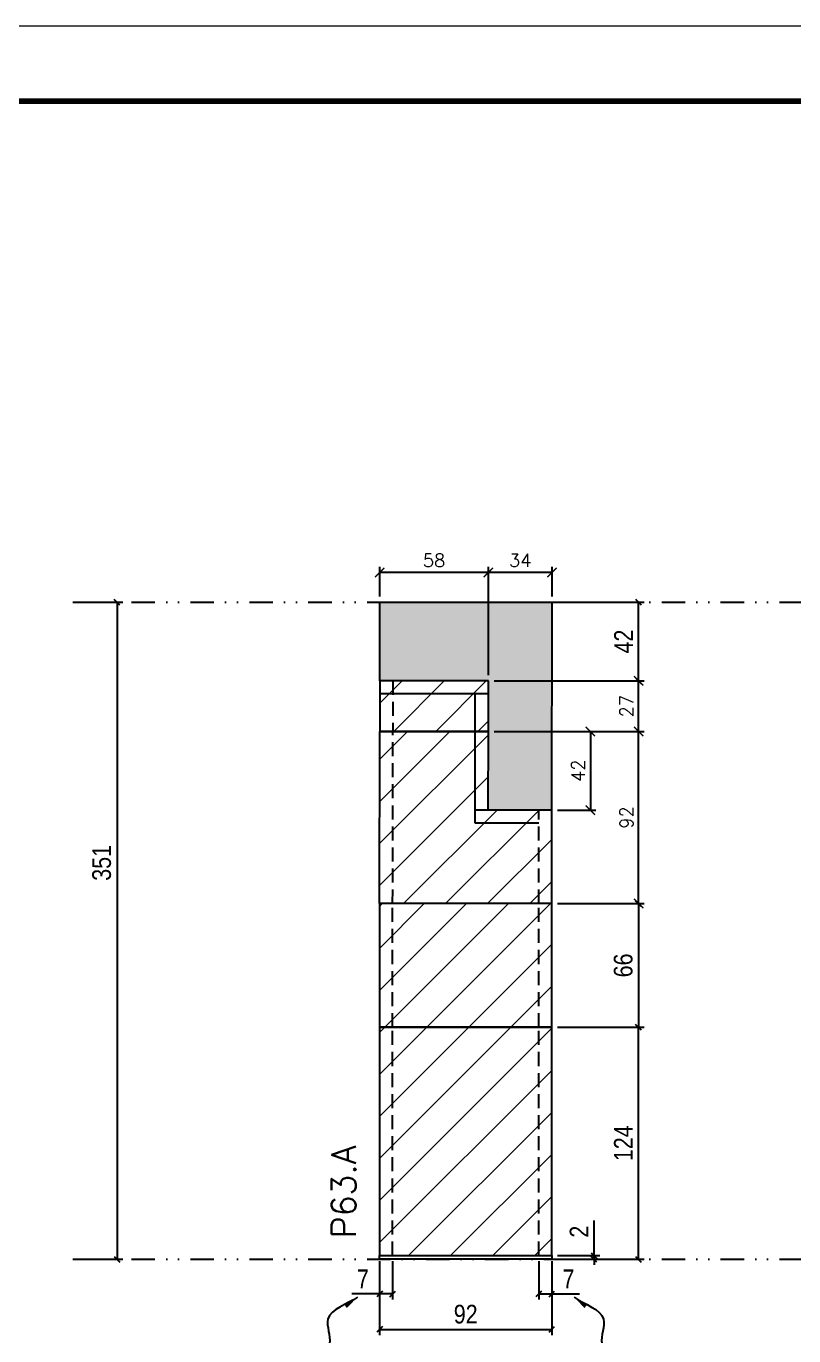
# Model space of a CAD drawing. Extents: x 28748 to 35002, y 14885 to 43501.
# Drawn here: x 33927 to 34337, y 37058 to 37758 of the extents above; entities that cross this region are included whole.
import ezdxf

# ---------------------------------------------------------------- set-up
doc = ezdxf.new("R2010")
doc.units = 0
for name, pattern in [('DASHED', [0.75, 0.5, -0.25]), ('DIVIDE2', [0.625, 0.25, -0.125, 0, -0.125, 0, -0.125]), ('HIDDEN', [0.375, 0.25, -0.125])]:
    doc.linetypes.add(name, pattern=pattern)
for name, color, linetype in [('COTA', 241, 'Continuous'), ('Nível', 160, 'Continuous'), ('Painéis', 200, 'Continuous'), ('SARR_2.2x7', 40, 'Continuous'), ('Sarrafo de Pressão', 42, 'HIDDEN')]:
    doc.layers.add(name, color=color, linetype=linetype)
for name, color, linetype, lineweight in [('Folhas', 255, 'Continuous', 9), ('Hachura', 251, 'Continuous', 9), ('SARRAFO DE PRESSAO', 251, 'DASHED', 9), ('Texto Seção', 7, 'Continuous', 15)]:
    doc.layers.add(name, color=color, linetype=linetype, lineweight=lineweight)
doc.styles.add('COTA TECNICA', font='techl___.ttf', dxfattribs={"height": 10})
doc.styles.add('COTA TECNICA-50', font='techl___.ttf', dxfattribs={"height": 10})
doc.styles.add('REGUA-120', font='ROMANS.shx', dxfattribs={"height": 15})
doc.styles.add('ROMANS', font='romans.shx')
doc.styles.get("Standard").update_dxf_attribs({"font": 'arial.ttf'})
doc.dimstyles.new('COTA PAINEL-50', dxfattribs={"dimtxt": 10, "dimasz": 3, "dimexe": 3, "dimexo": 3, "dimgap": 3, "dimtad": 1, "dimdec": 1, "dimzin": 12, "dimdsep": 46, "dimtxsty": 'COTA TECNICA-50', "dimblk1": 'OBLIQUE', "dimblk2": 'OBLIQUE', "dimsah": 1, "dimcen": 0.9, "dimclrd": 4, "dimclre": 4, "dimclrt": 240, "dimadec": 1, "dimazin": 3, "dimtfac": 1, "dimtdec": 1, "dimtmove": 0, "dimatfit": 3, "dimfxl": 1, "dimtolj": 1, "dimtzin": 12, "dimarcsym": 0})
doc.dimstyles.new('Cota Paínel', dxfattribs={"dimtxt": 7, "dimasz": 5, "dimexe": 3, "dimexo": 3, "dimgap": 3, "dimtad": 1, "dimdec": 1, "dimzin": 12, "dimdsep": 46, "dimtxsty": 'ROMANS', "dimblk": 'ARCHTICK', "dimcen": 0, "dimclrd": 4, "dimclre": 4, "dimclrt": 1, "dimadec": 1, "dimazin": 3, "dimtfac": 1, "dimtdec": 1, "dimtmove": 0, "dimatfit": 3, "dimldrblk": 'OBLIQUE', "dimfxl": 1, "dimtolj": 1, "dimtzin": 12, "dimarcsym": 0})
doc.dimstyles.new('PAINEL', dxfattribs={"dimtxt": 10, "dimasz": 3, "dimexe": 3, "dimexo": 3, "dimgap": 3, "dimtad": 1, "dimdec": 1, "dimzin": 12, "dimdsep": 46, "dimtxsty": 'COTA TECNICA', "dimblk1": 'OBLIQUE', "dimblk2": 'OBLIQUE', "dimsah": 1, "dimcen": 0.9, "dimclrd": 4, "dimclre": 4, "dimclrt": 240, "dimadec": 1, "dimazin": 3, "dimtfac": 1, "dimtdec": 1, "dimtmove": 0, "dimatfit": 3, "dimfxl": 1, "dimtolj": 1, "dimtzin": 12, "dimarcsym": 0})
doc.dimstyles.get("Standard").update_dxf_attribs({"dimtxt": 0.18, "dimasz": 0.18, "dimexe": 0.18, "dimexo": 0.0625, "dimgap": 0.09, "dimtad": 0, "dimtih": 1, "dimtoh": 1, "dimdec": 4, "dimzin": 0, "dimdsep": 46, "dimtxsty": 'Standard', "dimcen": 0.09, "dimadec": 0, "dimazin": 0, "dimtfac": 1, "dimtdec": 4, "dimtofl": 0, "dimtmove": 0, "dimatfit": 3, "dimfxl": 1, "dimtolj": 1, "dimtzin": 0, "dimarcsym": 0})
pattern_1 = [(45, (-100272.658, 8260.539), (-11.2253202, 11.2253202), [])]

# ---------------------------------------------------------------- blocks, each defined once
blk = doc.blocks.new('9999999999')
at = {"layer": 'Folhas'}
blk.add_lwpolyline([(98138.98, 34190.21), (99623.98, 34190.21), (99623.98, 35240.21), (98138.98, 35240.21)], close=True, dxfattribs=at)
at = {"layer": 'Folhas', "color": 30, "const_width": 3}
blk.add_lwpolyline([(98213.98, 34230.21), (99583.98, 34230.21), (99583.98, 35200.21), (98213.98, 35200.21)], close=True, dxfattribs=at)
blk = doc.blocks.new('_Oblique')
at = {"color": 0, "linetype": 'ByBlock', "lineweight": -2}
blk.add_line((-0.5, -0.5), (0.5, 0.5), dxfattribs=at)
blk = doc.blocks.new('*D1614')
at = {"layer": 'COTA', "color": 4, "linetype": 'ByBlock', "lineweight": -2, "transparency": 16777216}
for p, q in [((33954.5, 37450.15), (33978.22, 37450.15)), ((33975.22, 37450.15), (33975.22, 37099.15)), ((33954.5, 37099.15), (33978.22, 37099.15))]:
    blk.add_line(p, q, dxfattribs=at)
at = {"layer": 'Defpoints', "color": 0, "linetype": 'ByBlock', "transparency": 16777216}
for p in [(33951.5, 37450.15), (33951.5, 37099.15), (33975.22, 37099.15)]:
    blk.add_point(p, dxfattribs=at)
at = {"layer": 'COTA', "color": 4, "linetype": 'ByBlock', "lineweight": -2, "transparency": 16777216, "xscale": 3, "yscale": 3, "zscale": 3}
for p, rotation in [((33975.22, 37450.15), 90), ((33975.22, 37099.15), 270)]:
    blk.add_blockref('_Oblique', p, dxfattribs=dict(at, rotation=rotation))
at = {"layer": 'COTA', "color": 240, "linetype": 'ByBlock', "transparency": 16777216, "insert": (33967, 37310.93), "char_height": 10, "attachment_point": 5, "rotation": 90, "style": 'COTA TECNICA'}
blk.add_mtext('\\A1;351', dxfattribs=at)
blk = doc.blocks.new('*D437')
at = {"layer": 'COTA', "color": 4, "lineweight": -2, "transparency": 16777216}
for p, q in [((34115.35, 37098.15), (34115.35, 37058.7)), ((34207.35, 37098.15), (34207.35, 37058.7)), ((34115.35, 37061.7), (34207.35, 37061.7))]:
    blk.add_line(p, q, dxfattribs=at)
at = {"layer": 'Defpoints', "color": 0, "transparency": 16777216}
for p in [(34115.35, 37101.15), (34207.35, 37101.15), (34207.35, 37061.7)]:
    blk.add_point(p, dxfattribs=at)
at = {"layer": 'COTA', "color": 4, "lineweight": -2, "transparency": 16777216, "xscale": 3, "yscale": 3, "zscale": 3, "rotation": 180}
blk.add_blockref('_Oblique', (34115.35, 37061.7), dxfattribs=at)
at = {"layer": 'COTA', "color": 4, "lineweight": -2, "transparency": 16777216, "xscale": 3, "yscale": 3, "zscale": 3}
blk.add_blockref('_Oblique', (34207.35, 37061.7), dxfattribs=at)
at = {"layer": 'COTA', "color": 240, "transparency": 16777216, "insert": (34161.35, 37069.79), "char_height": 10, "attachment_point": 5, "style": 'COTA TECNICA'}
blk.add_mtext('\\A1;92', dxfattribs=at)
blk = doc.blocks.new('*D438')
at = {"layer": 'COTA', "color": 4, "lineweight": -2, "transparency": 16777216}
for p, q in [((34115.35, 37096.15), (34115.35, 37077.64)), ((34122.35, 37098.15), (34122.35, 37077.64)), ((34115.35, 37080.64), (34100.62, 37080.64)), ((34122.35, 37080.64), (34115.35, 37080.64))]:
    blk.add_line(p, q, dxfattribs=at)
at = {"layer": 'Defpoints', "color": 0, "transparency": 16777216}
for p in [(34115.35, 37099.15), (34122.35, 37101.15), (34115.35, 37080.64)]:
    blk.add_point(p, dxfattribs=at)
at = {"layer": 'COTA', "color": 4, "lineweight": -2, "transparency": 16777216, "xscale": 3, "yscale": 3, "zscale": 3, "rotation": 180}
blk.add_blockref('_Oblique', (34115.35, 37080.64), dxfattribs=at)
at = {"layer": 'COTA', "color": 4, "lineweight": -2, "transparency": 16777216, "xscale": 3, "yscale": 3, "zscale": 3}
blk.add_blockref('_Oblique', (34122.35, 37080.64), dxfattribs=at)
at = {"layer": 'COTA', "color": 240, "transparency": 16777216, "insert": (34106.48, 37088.71), "char_height": 10, "attachment_point": 5, "style": 'COTA TECNICA-50'}
blk.add_mtext('\\A1;7', dxfattribs=at)
blk = doc.blocks.new('*D439')
at = {"layer": 'COTA', "color": 4, "lineweight": -2, "transparency": 16777216}
for p, q in [((34200.35, 37098.15), (34200.35, 37077.64)), ((34207.35, 37096.15), (34207.35, 37077.64)), ((34200.35, 37080.64), (34207.35, 37080.64)), ((34207.35, 37080.64), (34222.08, 37080.64))]:
    blk.add_line(p, q, dxfattribs=at)
at = {"layer": 'Defpoints', "color": 0, "transparency": 16777216}
for p in [(34200.35, 37101.15), (34207.35, 37099.15), (34207.35, 37080.64)]:
    blk.add_point(p, dxfattribs=at)
at = {"layer": 'COTA', "color": 4, "lineweight": -2, "transparency": 16777216, "xscale": 3, "yscale": 3, "zscale": 3, "rotation": 180}
blk.add_blockref('_Oblique', (34200.35, 37080.64), dxfattribs=at)
at = {"layer": 'COTA', "color": 4, "lineweight": -2, "transparency": 16777216, "xscale": 3, "yscale": 3, "zscale": 3}
blk.add_blockref('_Oblique', (34207.35, 37080.64), dxfattribs=at)
at = {"layer": 'COTA', "color": 240, "transparency": 16777216, "insert": (34216.22, 37088.71), "char_height": 10, "attachment_point": 5, "style": 'COTA TECNICA-50'}
blk.add_mtext('\\A1;7', dxfattribs=at)
blk = doc.blocks.new('*D440')
at = {"layer": 'COTA', "color": 4, "lineweight": -2, "transparency": 16777216}
for p, q in [((34210.35, 37223.15), (34256.59, 37223.15)), ((34253.59, 37099.15), (34253.59, 37223.15)), ((34210.35, 37099.15), (34256.59, 37099.15))]:
    blk.add_line(p, q, dxfattribs=at)
at = {"layer": 'Defpoints', "color": 0, "transparency": 16777216}
for p in [(34207.35, 37223.15), (34253.59, 37223.15), (34207.35, 37099.15)]:
    blk.add_point(p, dxfattribs=at)
at = {"layer": 'COTA', "color": 4, "lineweight": -2, "transparency": 16777216, "xscale": 3, "yscale": 3, "zscale": 3}
for p, rotation in [((34253.59, 37223.15), 90), ((34253.59, 37099.15), 270)]:
    blk.add_blockref('_Oblique', p, dxfattribs=dict(at, rotation=rotation))
at = {"layer": 'COTA', "color": 240, "transparency": 16777216, "insert": (34245.52, 37161.15), "char_height": 10, "attachment_point": 5, "rotation": 90, "style": 'COTA TECNICA-50'}
blk.add_mtext('\\A1;124', dxfattribs=at)
blk = doc.blocks.new('*D441')
at = {"layer": 'COTA', "color": 4, "lineweight": -2, "transparency": 16777216}
for p, q in [((34229.88, 37101.15), (34229.88, 37119.95)), ((34210.35, 37101.15), (34232.88, 37101.15)), ((34210.35, 37099.15), (34232.88, 37099.15)), ((34229.88, 37099.15), (34229.88, 37101.15)), ((34229.88, 37099.15), (34229.88, 37096.15))]:
    blk.add_line(p, q, dxfattribs=at)
at = {"layer": 'Defpoints', "color": 0, "transparency": 16777216}
for p in [(34207.35, 37101.15), (34207.35, 37099.15), (34229.88, 37099.15)]:
    blk.add_point(p, dxfattribs=at)
at = {"layer": 'COTA', "color": 4, "lineweight": -2, "transparency": 16777216, "xscale": 3, "yscale": 3, "zscale": 3}
for p, rotation in [((34229.88, 37101.15), 270), ((34229.88, 37099.15), 90)]:
    blk.add_blockref('_Oblique', p, dxfattribs=dict(at, rotation=rotation))
at = {"layer": 'COTA', "color": 240, "transparency": 16777216, "insert": (34221.88, 37113.9), "char_height": 10, "attachment_point": 5, "rotation": 90, "style": 'COTA TECNICA-50'}
blk.add_mtext('\\A1;2', dxfattribs=at)
blk = doc.blocks.new('*D442')
at = {"layer": 'COTA', "color": 4, "linetype": 'ByBlock', "lineweight": -2, "transparency": 16777216}
for p, q in [((34210.35, 37289.15), (34256.59, 37289.15)), ((34253.59, 37289.15), (34253.59, 37223.15)), ((34210.35, 37223.15), (34256.59, 37223.15))]:
    blk.add_line(p, q, dxfattribs=at)
at = {"layer": 'Defpoints', "color": 0, "linetype": 'ByBlock', "transparency": 16777216}
for p in [(34207.35, 37289.15), (34207.35, 37223.15), (34253.59, 37223.15)]:
    blk.add_point(p, dxfattribs=at)
at = {"layer": 'COTA', "color": 4, "linetype": 'ByBlock', "lineweight": -2, "transparency": 16777216, "xscale": 3, "yscale": 3, "zscale": 3}
for p, rotation in [((34253.59, 37289.15), 90), ((34253.59, 37223.15), 270)]:
    blk.add_blockref('_Oblique', p, dxfattribs=dict(at, rotation=rotation))
at = {"layer": 'COTA', "color": 240, "linetype": 'ByBlock', "transparency": 16777216, "insert": (34245.49, 37256.15), "char_height": 10, "attachment_point": 5, "rotation": 90, "style": 'COTA TECNICA'}
blk.add_mtext('\\A1;66', dxfattribs=at)
blk = doc.blocks.new('_ArchTick')
at = {"color": 0, "linetype": 'ByBlock', "const_width": 0.15}
blk.add_lwpolyline([(-0.5, -0.5), (0.5, 0.5)], dxfattribs=at)
blk = doc.blocks.new('*D1365')
at = {"layer": 'COTA', "color": 4, "lineweight": -2, "transparency": 16777216}
for p, q in [((34176.46, 37381.15), (34256.7, 37381.15)), ((34253.7, 37289.15), (34253.7, 37381.15)), ((34210.35, 37289.15), (34256.7, 37289.15))]:
    blk.add_line(p, q, dxfattribs=at)
at = {"layer": 'Defpoints', "color": 0, "transparency": 16777216}
for p in [(34173.46, 37381.15), (34253.7, 37381.15), (34207.35, 37289.15)]:
    blk.add_point(p, dxfattribs=at)
at = {"layer": 'COTA', "color": 4, "lineweight": -2, "transparency": 16777216, "xscale": 5, "yscale": 5, "zscale": 5}
for p, rotation in [((34253.7, 37381.15), 90), ((34253.7, 37289.15), 270)]:
    blk.add_blockref('_ArchTick', p, dxfattribs=dict(at, rotation=rotation))
at = {"layer": 'COTA', "color": 1, "transparency": 16777216, "insert": (34247.2, 37335.15), "char_height": 7, "attachment_point": 5, "rotation": 90, "style": 'ROMANS'}
blk.add_mtext('\\A1;92', dxfattribs=at)
blk = doc.blocks.new('*D1366')
at = {"layer": 'COTA', "color": 4, "lineweight": -2, "transparency": 16777216}
for p, q in [((34173.46, 37411.15), (34173.46, 37469.04)), ((34207.46, 37466.04), (34173.46, 37466.04)), ((34207.46, 37453.15), (34207.46, 37469.04))]:
    blk.add_line(p, q, dxfattribs=at)
at = {"layer": 'Defpoints', "color": 0, "transparency": 16777216}
for p in [(34173.46, 37466.04), (34207.46, 37450.15), (34173.46, 37408.15)]:
    blk.add_point(p, dxfattribs=at)
at = {"layer": 'COTA', "color": 4, "lineweight": -2, "transparency": 16777216, "xscale": 5, "yscale": 5, "zscale": 5, "rotation": 180}
blk.add_blockref('_ArchTick', (34173.46, 37466.04), dxfattribs=at)
at = {"layer": 'COTA', "color": 4, "lineweight": -2, "transparency": 16777216, "xscale": 5, "yscale": 5, "zscale": 5}
blk.add_blockref('_ArchTick', (34207.46, 37466.04), dxfattribs=at)
at = {"layer": 'COTA', "color": 1, "transparency": 16777216, "insert": (34190.46, 37472.54), "char_height": 7, "attachment_point": 5, "style": 'ROMANS'}
blk.add_mtext('\\A1;34', dxfattribs=at)
blk = doc.blocks.new('*D1367')
at = {"layer": 'COTA', "color": 4, "lineweight": -2, "transparency": 16777216}
for p, q in [((34115.46, 37453.15), (34115.46, 37469.04)), ((34173.46, 37466.04), (34115.46, 37466.04)), ((34173.46, 37411.15), (34173.46, 37469.04))]:
    blk.add_line(p, q, dxfattribs=at)
at = {"layer": 'Defpoints', "color": 0, "transparency": 16777216}
for p in [(34115.46, 37466.04), (34115.46, 37450.15), (34173.46, 37408.15)]:
    blk.add_point(p, dxfattribs=at)
at = {"layer": 'COTA', "color": 4, "lineweight": -2, "transparency": 16777216, "xscale": 5, "yscale": 5, "zscale": 5, "rotation": 180}
blk.add_blockref('_ArchTick', (34115.46, 37466.04), dxfattribs=at)
at = {"layer": 'COTA', "color": 4, "lineweight": -2, "transparency": 16777216, "xscale": 5, "yscale": 5, "zscale": 5}
blk.add_blockref('_ArchTick', (34173.46, 37466.04), dxfattribs=at)
at = {"layer": 'COTA', "color": 1, "transparency": 16777216, "insert": (34144.46, 37472.54), "char_height": 7, "attachment_point": 5, "style": 'ROMANS'}
blk.add_mtext('\\A1;58', dxfattribs=at)
blk = doc.blocks.new('*D1368')
at = {"layer": 'COTA', "color": 4, "lineweight": -2, "transparency": 16777216}
for p, q in [((34176.46, 37408.15), (34256.7, 37408.15)), ((34253.7, 37381.15), (34253.7, 37408.15)), ((34210.46, 37381.15), (34256.7, 37381.15))]:
    blk.add_line(p, q, dxfattribs=at)
at = {"layer": 'Defpoints', "color": 0, "transparency": 16777216}
for p in [(34173.46, 37408.15), (34253.7, 37408.15), (34207.46, 37381.15)]:
    blk.add_point(p, dxfattribs=at)
at = {"layer": 'COTA', "color": 4, "lineweight": -2, "transparency": 16777216, "xscale": 5, "yscale": 5, "zscale": 5}
for p, rotation in [((34253.7, 37408.15), 90), ((34253.7, 37381.15), 270)]:
    blk.add_blockref('_ArchTick', p, dxfattribs=dict(at, rotation=rotation))
at = {"layer": 'COTA', "color": 1, "transparency": 16777216, "insert": (34247.2, 37394.65), "char_height": 7, "attachment_point": 5, "rotation": 90, "style": 'ROMANS'}
blk.add_mtext('\\A1;27', dxfattribs=at)
blk = doc.blocks.new('*D2085')
at = {"layer": 'COTA', "color": 4, "lineweight": -2, "transparency": 16777216}
for p, q in [((34176.46, 37381.15), (34230.9, 37381.15)), ((34227.9, 37381.15), (34227.9, 37339.15)), ((34210.35, 37339.15), (34230.9, 37339.15))]:
    blk.add_line(p, q, dxfattribs=at)
at = {"layer": 'Defpoints', "color": 0, "transparency": 16777216}
for p in [(34173.46, 37381.15), (34207.35, 37339.15), (34227.9, 37339.15)]:
    blk.add_point(p, dxfattribs=at)
at = {"layer": 'COTA', "color": 4, "lineweight": -2, "transparency": 16777216, "xscale": 5, "yscale": 5, "zscale": 5}
for p, rotation in [((34227.9, 37381.15), 90), ((34227.9, 37339.15), 270)]:
    blk.add_blockref('_ArchTick', p, dxfattribs=dict(at, rotation=rotation))
at = {"layer": 'COTA', "color": 1, "transparency": 16777216, "insert": (34221.4, 37360.15), "char_height": 7, "attachment_point": 5, "rotation": 90, "style": 'ROMANS'}
blk.add_mtext('\\A1;42', dxfattribs=at)
blk = doc.blocks.new('*D2165')
at = {"layer": 'COTA', "color": 4, "lineweight": -2, "transparency": 16777216}
for p, q in [((34210.46, 37450.15), (34256.7, 37450.15)), ((34253.7, 37408.15), (34253.7, 37450.15)), ((34176.46, 37408.15), (34256.7, 37408.15))]:
    blk.add_line(p, q, dxfattribs=at)
at = {"layer": 'Defpoints', "color": 0, "transparency": 16777216}
for p in [(34207.46, 37450.15), (34253.7, 37450.15), (34173.46, 37408.15)]:
    blk.add_point(p, dxfattribs=at)
at = {"layer": 'COTA', "color": 4, "lineweight": -2, "transparency": 16777216, "xscale": 3, "yscale": 3, "zscale": 3}
for p, rotation in [((34253.7, 37450.15), 90), ((34253.7, 37408.15), 270)]:
    blk.add_blockref('_Oblique', p, dxfattribs=dict(at, rotation=rotation))
at = {"layer": 'COTA', "color": 240, "transparency": 16777216, "insert": (34245.62, 37429.15), "char_height": 10, "attachment_point": 5, "rotation": 90, "style": 'COTA TECNICA'}
blk.add_mtext('\\A1;42', dxfattribs=at)

msp = doc.modelspace()

# ---------------------------------------------------------------- hatches: boundary and pattern name
at = {"layer": 'COTA', "linetype": 'ByBlock'}
h = msp.add_hatch(dxfattribs=at)
h.set_pattern_fill('AR-CONC', color=256, scale=0.03)
h.paths.add_polyline_path([(34207.46, 37450.15), (34115.46, 37450.15), (34115.46, 37408.15), (34173.46, 37408.15), (34173.46, 37381.15), (34173.35, 37339.15), (34207.35, 37339.15)])
at = {"layer": 'Hachura'}
h = msp.add_hatch(dxfattribs=at)
h.set_pattern_fill('ANSI31', color=256, scale=5)
h.set_pattern_definition([(45, (0, -42), (-11.22532, 11.22532), [])])
h.paths.add_polyline_path([(34173.46, 37408.15), (34115.46, 37408.15), (34115.46, 37381.15), (34173.46, 37381.15)], flags=17)
h = msp.add_hatch(dxfattribs=at)
h.set_pattern_fill('ANSI31', color=256, scale=5)
h.set_pattern_definition([(45, (0, -27), (-11.22532, 11.22532), [])])
h.paths.add_polyline_path([(34207.35, 37289.15), (34207.35, 37339.15), (34173.35, 37339.15), (34173.46, 37381.15), (34115.46, 37381.15), (34115.35, 37289.15)])
at = {"layer": 'Hachura', "linetype": 'ByBlock'}
h = msp.add_hatch(dxfattribs=at)
h.set_pattern_fill('ANSI31', color=256, scale=5)
h.set_pattern_definition(pattern_1)
h.paths.add_polyline_path([(34207.35, 37289.15), (34115.35, 37289.15), (34115.35, 37223.15), (34207.35, 37223.15)])
h = msp.add_hatch(dxfattribs=at)
h.set_pattern_fill('ANSI31', color=256, scale=5)
h.set_pattern_definition(pattern_1)
h.paths.add_polyline_path([(34207.35, 37223.15), (34115.35, 37223.15), (34115.35, 37101.15), (34207.35, 37101.15)])

# ---------------------------------------------------------------- linework, layer by layer
at = {"layer": 'COTA', "linetype": 'ByBlock'}
for p, q in [((34115.46, 37450.15), (34207.46, 37450.15)), ((34115.46, 37408.15), (34115.46, 37450.15)), ((34207.35, 37339.15), (34207.46, 37450.15))]:
    msp.add_line(p, q, dxfattribs=at)
at = {"layer": 'Nível', "color": 4, "linetype": 'DIVIDE2', "ltscale": 50}
for p, q in [((33951.5, 37450.15), (34961.84, 37450.15)), ((33951.5, 37099.15), (34961.84, 37099.15))]:
    msp.add_line(p, q, dxfattribs=at)
at = {"layer": 'Painéis'}
for p, q in [((34173.46, 37408.15), (34115.46, 37408.15)), ((34115.46, 37408.15), (34115.46, 37381.15)), ((34173.46, 37381.15), (34173.46, 37408.15)), ((34115.35, 37289.15), (34115.46, 37381.15)), ((34173.46, 37381.15), (34115.46, 37381.15)), ((34115.46, 37381.15), (34173.46, 37381.15)), ((34173.35, 37339.15), (34173.46, 37381.15)), ((34207.35, 37339.15), (34173.35, 37339.15)), ((34207.35, 37289.15), (34207.35, 37339.15))]:
    msp.add_line(p, q, dxfattribs=at)
for points in [[(34115.35, 37223.15), (34207.35, 37223.15), (34207.35, 37289.15), (34115.35, 37289.15)], [(34115.35, 37101.15), (34207.35, 37101.15), (34207.35, 37223.15), (34115.35, 37223.15)], [(34115.35, 37101.15), (34207.35, 37101.15), (34207.35, 37099.15), (34115.35, 37099.15)]]:
    msp.add_lwpolyline(points, close=True, dxfattribs=at)
at = {"layer": 'SARR_2.2x7'}
for p, q in [((34173.46, 37401.15), (34115.46, 37401.15)), ((34166.46, 37381.15), (34166.46, 37401.15)), ((34166.35, 37339.15), (34166.48, 37381.15)), ((34173.35, 37339.15), (34166.35, 37339.15)), ((34166.35, 37332.15), (34166.35, 37339.15)), ((34200.35, 37332.15), (34166.35, 37332.15))]:
    msp.add_line(p, q, dxfattribs=at)
at = {"layer": 'Sarrafo de Pressão', "ltscale": 30}
for p, q in [((34122.46, 37408.15), (34122.46, 37381.15)), ((34122.35, 37289.15), (34122.46, 37381.15)), ((34200.35, 37289.15), (34200.35, 37339.15)), ((34122.35, 37223.15), (34122.35, 37289.15)), ((34200.35, 37223.15), (34200.35, 37289.15)), ((34122.35, 37101.15), (34122.35, 37223.15)), ((34200.35, 37101.15), (34200.35, 37223.15))]:
    msp.add_line(p, q, dxfattribs=at)

# ---------------------------------------------------------------- block references
at = {"layer": 'SARRAFO DE PRESSAO', "color": 6, "linetype": 'ByBlock'}
msp.add_blockref('9999999999', (-64622.14, 2517.66), dxfattribs=at)

# ---------------------------------------------------------------- texts
at = {"layer": 'Texto Seção', "insert": (34102.73, 37110.4), "char_height": 13, "width": 285.3299, "attachment_point": 7, "rotation": 90, "style": 'REGUA-120'}
msp.add_mtext('P63.A', dxfattribs=at)

# ---------------------------------------------------------------- dimensions: what is measured, and where the dimension line sits
at = {"layer": 'COTA'}
for base, p1, p2, angle, dimstyle, picture, middle in [((34115.46, 37466.04), (34173.46, 37408.15), (34115.46, 37450.15), 180, 'Cota Paínel', '*D1367', (34144.46, 37472.54)), ((34173.46, 37466.04), (34207.46, 37450.15), (34173.46, 37408.15), 180, 'Cota Paínel', '*D1366', (34190.46, 37472.54)), ((34253.7, 37450.15), (34173.46, 37408.15), (34207.46, 37450.15), 90, 'PAINEL', '*D2165', (34245.62, 37429.15)), ((34253.7, 37381.15), (34207.35, 37289.15), (34173.46, 37381.15), 90, 'Cota Paínel', '*D1365', (34247.2, 37335.15)), ((34227.9, 37339.15), (34173.46, 37381.15), (34207.35, 37339.15), 90, 'Cota Paínel', '*D2085', (34221.4, 37360.15)), ((34253.59, 37223.15), (34207.35, 37099.15), (34207.35, 37223.15), 90, 'COTA PAINEL-50', '*D440', (34245.52, 37161.15)), ((34115.35, 37080.64), (34122.35, 37101.15), (34115.35, 37099.15), 180, 'COTA PAINEL-50', '*D438', (34106.48, 37088.71))]:
    dim = msp.add_linear_dim(base=base, p1=p1, p2=p2, angle=angle, dimstyle=dimstyle, dxfattribs=at)
    dim.commit()
    dim.dimension.update_dxf_attribs({"geometry": picture, "text_midpoint": middle})
at = {"layer": 'COTA', "linetype": 'ByBlock'}
dim = msp.add_linear_dim(base=(33975.22, 37099.15), p1=(33951.5, 37450.15), p2=(33951.5, 37099.15), angle=90, dimstyle='PAINEL', dxfattribs=at)
dim.commit()
dim.dimension.update_dxf_attribs({"geometry": '*D1614', "text_midpoint": (33975.22, 37310.93), "dimtype": 160})
at = {"layer": 'COTA'}
for base, p1, p2, dimstyle, picture, middle in [((34253.7, 37408.15), (34207.46, 37381.15), (34173.46, 37408.15), 'Cota Paínel', '*D1368', (34253.7, 37394.65)), ((34229.88, 37099.15), (34207.35, 37101.15), (34207.35, 37099.15), 'COTA PAINEL-50', '*D441', (34229.88, 37113.9))]:
    dim = msp.add_linear_dim(base=base, p1=p1, p2=p2, angle=90, dimstyle=dimstyle, dxfattribs=at)
    dim.commit()
    dim.dimension.update_dxf_attribs({"geometry": picture, "text_midpoint": middle, "dimtype": 160})
at = {"layer": 'COTA', "linetype": 'ByBlock'}
dim = msp.add_linear_dim(base=(34253.59, 37223.15), p1=(34207.35, 37289.15), p2=(34207.35, 37223.15), angle=90, dimstyle='PAINEL', dxfattribs=at)
dim.commit()
dim.dimension.update_dxf_attribs({"geometry": '*D442', "text_midpoint": (34245.49, 37256.15)})
at = {"layer": 'COTA'}
dim = msp.add_linear_dim(base=(34207.35, 37061.7), p1=(34115.35, 37101.15), p2=(34207.35, 37101.15), dimstyle='PAINEL', override={"dimarcsym": 2}, dxfattribs=at)
dim.commit()
dim.dimension.update_dxf_attribs({"geometry": '*D437', "text_midpoint": (34161.35, 37069.79)})
dim = msp.add_linear_dim(base=(34207.35, 37080.64), p1=(34200.35, 37101.15), p2=(34207.35, 37099.15), dimstyle='COTA PAINEL-50', dxfattribs=at)
dim.commit()
dim.dimension.update_dxf_attribs({"geometry": '*D439', "text_midpoint": (34216.22, 37088.71)})

# ---------------------------------------------------------------- leaders
at = {"layer": 'COTA', "path_type": 1}
for points in [[(34103.52, 37078.97), (34087.74, 37067.14), (34088.66, 37054.13), (34083.11, 37044.35)], [(34219.18, 37078.97), (34234.96, 37067.14), (34234.04, 37054.13), (34239.59, 37044.35)]]:
    msp.add_leader(points, dimstyle='Standard', override={"dimasz": 8}, dxfattribs=at)

doc.saveas('drawing.dxf')
